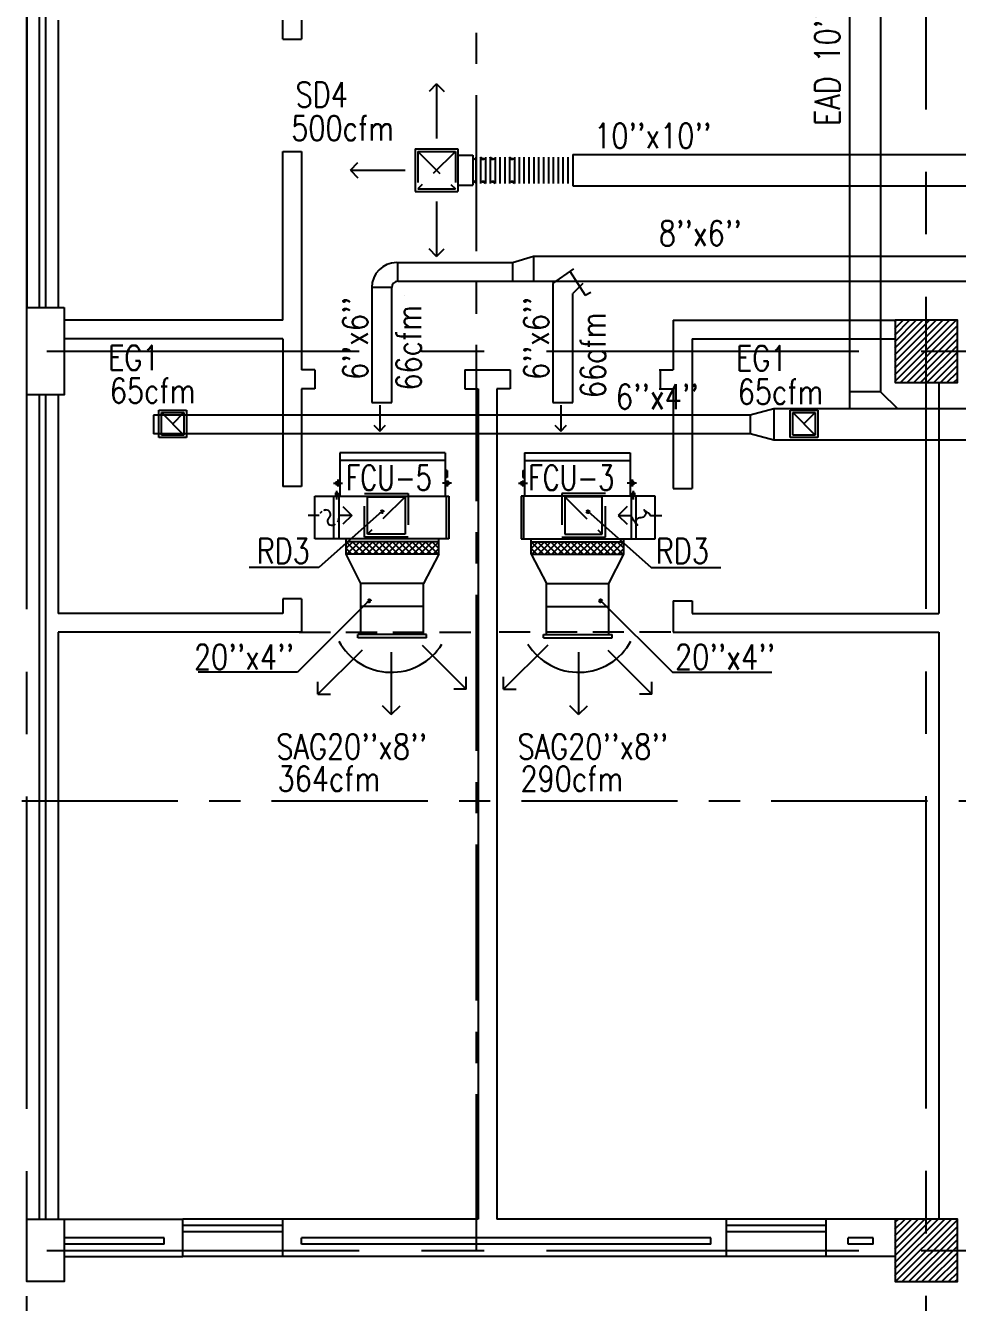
# Model space of a CAD drawing. Extents: x 417866200 to 417866302, y 43498034 to 43498122.
# Drawn here: x 417866252.41 to 417866259.87, y 43498040.02 to 43498050.24 of the extents above; entities that cross this region are included whole.
import ezdxf

# ---------------------------------------------------------------- set-up
doc = ezdxf.new("R2010")
doc.units = 0
doc.header["$MEASUREMENT"] = 0
for name, pattern in [('CENTER', [2, 1.25, -0.25, 0.25, -0.25]), ('CENTERX2', [4, 2.5, -0.5, 0.5, -0.5]), ('HIDDEN', [0.375, 0.25, -0.125])]:
    doc.linetypes.add(name, pattern=pattern)
doc.layers.get('0').update_dxf_attribs({"linetype": 'CONTINUOUS'})
for name, color, linetype in [('AXES', 11, 'CENTERX2'), ('AXES1', 11, 'CENTER'), ('COL', 7, 'CONTINUOUS'), ('DUCT', 6, 'CONTINUOUS'), ('EJ', 9, 'CONTINUOUS'), ('EXDUCT', 10, 'CONTINUOUS'), ('FCU', 6, 'CONTINUOUS'), ('HAT', 11, 'CONTINUOUS'), ('INSUL', 9, 'CONTINUOUS'), ('M-AC-FLEX', 7, 'CONTINUOUS'), ('M-EGU.', 2, 'CONTINUOUS'), ('M-TEXT', 2, 'CONTINUOUS'), ('PSUPPLY', 3, 'HIDDEN'), ('WALL', 9, 'CONTINUOUS'), ('WIN', 9, 'CONTINUOUS')]:
    doc.layers.add(name, color=color, linetype=linetype)
doc.styles.add('ROMANS', font='ROMANS.shx', dxfattribs={"width": 0.6})

# ---------------------------------------------------------------- blocks, each defined once
blk = doc.blocks.new('C-300')
at = {"layer": 'HAT', "linetype": 'ByBlock', "ltscale": 0.3}
h = blk.add_hatch(dxfattribs=at)
h.set_pattern_fill('ANSI31', color=8, scale=300, style=0)
h.set_pattern_definition([(45, (-258496.182, -82361.005), (-26.5165043, 26.5165043), [])])
h.paths.add_polyline_path([(300, 500), (0, 500), (0, 250), (300, 250)])
h.paths.add_polyline_path([(300, 250), (0, 250), (0, 0), (300, 0)])
at = {"layer": 'COL'}
blk.add_lwpolyline([(0, 500), (300, 500), (300, 0), (0, 0)], close=True, dxfattribs=at)
blk = doc.blocks.new('C11')
at = {"layer": 'HAT'}
h = blk.add_hatch(dxfattribs=at)
h.set_pattern_fill('ANSI31', color=256, scale=300, style=0)
h.set_pattern_definition([(45, (-248556.182, -75061.005), (-26.5165043, 26.5165043), [])])
h.paths.add_polyline_path([(300, 700), (0, 700), (0, 350), (300, 350)])
h.paths.add_polyline_path([(300, 350), (0, 350), (0, 0), (300, 0)])
at = {"layer": 'COL'}
blk.add_lwpolyline([(300, 700), (300, 0), (0, 0), (0, 700)], close=True, dxfattribs=at)
blk = doc.blocks.new('COL50')
at = {"layer": 'COL'}
blk.add_lwpolyline([(-250, 250), (-250, -250), (250, -250), (250, 250)], close=True, dxfattribs=at)
blk = doc.blocks.new('*X45')
at = {"color": 0}
for p, q in [((73379, 125458), (73871, 125950)), ((73379, 125511), (73818, 125950)), ((73379, 125564), (73765, 125950)), ((73379, 125617), (73712, 125950)), ((73379, 125670), (73659, 125950)), ((73379, 125723), (73606, 125950)), ((73379, 125776), (73553, 125950)), ((73379, 125829), (73500, 125950)), ((73379, 125882), (73447, 125950)), ((73379, 125935), (73394, 125950)), ((73424, 125450), (73879, 125905)), ((73477, 125450), (73879, 125852)), ((73530, 125450), (73879, 125799)), ((73583, 125450), (73879, 125746)), ((73636, 125450), (73879, 125692)), ((73690, 125450), (73879, 125639)), ((73743, 125450), (73879, 125586)), ((73796, 125450), (73879, 125533)), ((73849, 125450), (73879, 125480))]:
    blk.add_line(p, q, dxfattribs=at)
blk = doc.blocks.new('*X46')
at = {"color": 0}
for p, q in [((73379, 118298), (73831, 118750)), ((73379, 118351), (73778, 118750)), ((73379, 118404), (73725, 118750)), ((73379, 118457), (73672, 118750)), ((73379, 118510), (73619, 118750)), ((73379, 118563), (73566, 118750)), ((73379, 118616), (73513, 118750)), ((73379, 118669), (73460, 118750)), ((73379, 118722), (73407, 118750)), ((73384, 118250), (73879, 118745)), ((73437, 118250), (73879, 118692)), ((73490, 118250), (73879, 118639)), ((73543, 118250), (73879, 118586)), ((73596, 118250), (73879, 118533)), ((73649, 118250), (73879, 118480)), ((73702, 118250), (73879, 118427)), ((73755, 118250), (73879, 118374)), ((73808, 118250), (73879, 118321)), ((73861, 118250), (73879, 118268))]:
    blk.add_line(p, q, dxfattribs=at)
blk = doc.blocks.new('*X58')
at = {"color": 0}
for p, q in [((16890, -2467), (16943, -2414)), ((16890, -2520), (16990, -2420)), ((16990, -2512), (16892, -2414)), ((16990, -2459), (16945, -2414)), ((16990, -2565), (16890, -2465)), ((16890, -2573), (16990, -2473)), ((16990, -2619), (16890, -2519)), ((16890, -2626), (16990, -2526)), ((16990, -2672), (16890, -2572)), ((16890, -2679), (16990, -2579)), ((16990, -2725), (16890, -2625)), ((16890, -2732), (16990, -2632)), ((16990, -2778), (16890, -2678)), ((16890, -2785), (16990, -2685)), ((16990, -2831), (16890, -2731)), ((16890, -2838), (16990, -2738)), ((16990, -2884), (16890, -2784)), ((16890, -2891), (16990, -2791)), ((16990, -2937), (16890, -2837)), ((16890, -2944), (16990, -2844)), ((16990, -2990), (16890, -2890)), ((16890, -2997), (16990, -2897)), ((16990, -3043), (16890, -2943)), ((16890, -3050), (16990, -2950)), ((16990, -3096), (16890, -2996)), ((16890, -3103), (16990, -3003)), ((16990, -3149), (16890, -3049)), ((16892, -3155), (16990, -3056)), ((16944, -3155), (16890, -3102)), ((16945, -3155), (16990, -3109))]:
    blk.add_line(p, q, dxfattribs=at)
blk = doc.blocks.new('*X59')
at = {"color": 0}
for p, q in [((16890, -2467), (16943, -2414)), ((16890, -2520), (16990, -2420)), ((16990, -2512), (16892, -2414)), ((16990, -2459), (16945, -2414)), ((16990, -2565), (16890, -2465)), ((16890, -2573), (16990, -2473)), ((16990, -2619), (16890, -2519)), ((16890, -2626), (16990, -2526)), ((16990, -2672), (16890, -2572)), ((16890, -2679), (16990, -2579)), ((16990, -2725), (16890, -2625)), ((16890, -2732), (16990, -2632)), ((16990, -2778), (16890, -2678)), ((16890, -2785), (16990, -2685)), ((16990, -2831), (16890, -2731)), ((16890, -2838), (16990, -2738)), ((16990, -2884), (16890, -2784)), ((16890, -2891), (16990, -2791)), ((16990, -2937), (16890, -2837)), ((16890, -2944), (16990, -2844)), ((16990, -2990), (16890, -2890)), ((16890, -2997), (16990, -2897)), ((16990, -3043), (16890, -2943)), ((16890, -3050), (16990, -2950)), ((16990, -3096), (16890, -2996)), ((16890, -3103), (16990, -3003)), ((16990, -3149), (16890, -3049)), ((16892, -3155), (16990, -3056)), ((16944, -3155), (16890, -3102)), ((16945, -3155), (16990, -3109))]:
    blk.add_line(p, q, dxfattribs=at)

msp = doc.modelspace()

# ---------------------------------------------------------------- linework, layer by layer
at = {"layer": 'AXES'}
for p, q in [((417866259.624, 43498033.573), (417866259.624, 43498111.285)), ((417866252.424, 43498033.571), (417866252.424, 43498110.933)), ((417866200.584, 43498047.637), (417866268.624, 43498047.637)), ((417866200.584, 43498040.437), (417866268.624, 43498040.437))]:
    msp.add_line(p, q, dxfattribs=at)
at = {"layer": 'AXES1'}
for p, q in [((417866256.024, 43498040.437), (417866256.024, 43498099.257)), ((417866210.384, 43498044.037), (417866268.624, 43498044.037))]:
    msp.add_line(p, q, dxfattribs=at)
at = {"layer": 'DUCT', "linetype": 'ByBlock'}
for p, q in [((417866256.794, 43498049.212), (417866256.794, 43498048.962)), ((417866256.794, 43498049.212), (417866260.969, 43498049.212)), ((417866256.794, 43498048.962), (417866260.969, 43498048.962)), ((417866255.385, 43498048.347), (417866256.311, 43498048.347)), ((417866256.481, 43498048.397), (417866260.087, 43498048.397)), ((417866255.395, 43498048.197), (417866260.087, 43498048.197))]:
    msp.add_line(p, q, dxfattribs=at)
at = {"layer": 'DUCT'}
for p, q in [((417866255.395, 43498048.197), (417866255.395, 43498048.347)), ((417866256.311, 43498048.347), (417866256.481, 43498048.397)), ((417866256.311, 43498048.347), (417866256.311, 43498048.197)), ((417866256.481, 43498048.397), (417866256.481, 43498048.197)), ((417866256.634, 43498048.18), (417866256.802, 43498048.298)), ((417866256.772, 43498048.277), (417866256.893, 43498048.086)), ((417866255.185, 43498048.147), (417866255.185, 43498047.226)), ((417866255.345, 43498048.147), (417866255.185, 43498048.147)), ((417866255.345, 43498047.226), (417866255.345, 43498048.147)), ((417866256.634, 43498048.18), (417866256.634, 43498047.226)), ((417866256.874, 43498048.18), (417866256.794, 43498048.1)), ((417866255.444, 43498048.086), (417866255.444, 43498048.086)), ((417866256.794, 43498047.226), (417866256.794, 43498048.1)), ((417866256.893, 43498048.086), (417866256.938, 43498048.109)), ((417866256.893, 43498048.086), (417866256.893, 43498048.086)), ((417866255.185, 43498047.226), (417866255.345, 43498047.226)), ((417866256.634, 43498047.226), (417866256.794, 43498047.226))]:
    msp.add_line(p, q, dxfattribs=at)
at = {"layer": 'DUCT', "linetype": 'Continuous'}
for p, q in [((417866255.099, 43498045.776), (417866254.981, 43498046.011)), ((417866255.722, 43498046.011), (417866255.599, 43498045.776)), ((417866256.461, 43498046.011), (417866256.584, 43498045.776)), ((417866257.084, 43498045.776), (417866257.202, 43498046.011)), ((417866255.099, 43498045.593), (417866255.099, 43498045.776)), ((417866255.599, 43498045.776), (417866255.099, 43498045.776)), ((417866255.599, 43498045.593), (417866255.599, 43498045.776)), ((417866256.584, 43498045.593), (417866256.584, 43498045.776)), ((417866256.584, 43498045.776), (417866257.084, 43498045.776)), ((417866257.084, 43498045.593), (417866257.084, 43498045.776))]:
    msp.add_line(p, q, dxfattribs=at)
at = {"layer": 'DUCT'}
for centre, radius in [((417866255.385, 43498048.147), 0.2), ((417866255.395, 43498048.147), 0.05)]:
    msp.add_arc(centre, radius, 90, 180, dxfattribs=at)
at = {"layer": 'EJ'}
msp.add_line((417866252.424, 43498048.037), (417866252.424, 43498050.137), dxfattribs=at)
msp.add_line((417866252.424, 43498048.037), (417866252.424, 43498050.137), dxfattribs=at)
at = {"layer": 'EXDUCT', "linetype": 'ByBlock'}
for p, q in [((417866259.009, 43498056.169), (417866259.009, 43498047.176)), ((417866259.259, 43498056.169), (417866259.259, 43498047.313)), ((417866259.259, 43498047.313), (417866259.009, 43498047.313)), ((417866259.259, 43498047.313), (417866259.396, 43498047.176)), ((417866253.438, 43498047.126), (417866253.438, 43498046.976)), ((417866258.214, 43498047.126), (417866253.438, 43498047.126)), ((417866253.592, 43498047.056), (417866253.682, 43498047.146)), ((417866258.403, 43498047.176), (417866258.214, 43498047.126)), ((417866258.214, 43498047.126), (417866258.214, 43498046.976)), ((417866258.403, 43498047.176), (417866258.403, 43498046.926)), ((417866264.095, 43498047.176), (417866258.403, 43498047.176)), ((417866258.214, 43498046.976), (417866253.438, 43498046.976)), ((417866258.403, 43498046.926), (417866258.214, 43498046.976)), ((417866264.095, 43498046.926), (417866258.403, 43498046.926))]:
    msp.add_line(p, q, dxfattribs=at)
at = {"layer": 'FCU', "color": 6}
for p, q in [((417866255.773, 43498046.823), (417866254.929, 43498046.823)), ((417866254.929, 43498046.823), (417866254.929, 43498046.477)), ((417866255.773, 43498046.823), (417866255.773, 43498046.477)), ((417866256.409, 43498046.823), (417866257.254, 43498046.823)), ((417866256.409, 43498046.823), (417866256.409, 43498046.477)), ((417866257.254, 43498046.823), (417866257.254, 43498046.477)), ((417866254.882, 43498046.477), (417866255.802, 43498046.477)), ((417866254.882, 43498046.134), (417866254.882, 43498046.477)), ((417866255.802, 43498046.477), (417866255.802, 43498046.134)), ((417866257.301, 43498046.477), (417866256.381, 43498046.477)), ((417866256.381, 43498046.477), (417866256.381, 43498046.134)), ((417866257.301, 43498046.134), (417866257.301, 43498046.477)), ((417866255.802, 43498046.134), (417866254.882, 43498046.134)), ((417866256.381, 43498046.134), (417866257.301, 43498046.134))]:
    msp.add_line(p, q, dxfattribs=at)
at = {"layer": 'FCU', "color": 3}
for p, q in [((417866255.773, 43498046.762), (417866254.929, 43498046.762)), ((417866256.409, 43498046.762), (417866257.254, 43498046.762)), ((417866254.899, 43498046.591), (417866254.929, 43498046.591)), ((417866254.899, 43498046.591), (417866254.899, 43498046.571)), ((417866254.914, 43498046.61), (417866254.914, 43498046.554)), ((417866255.788, 43498046.681), (417866255.773, 43498046.681)), ((417866255.788, 43498046.626), (417866255.773, 43498046.626)), ((417866255.803, 43498046.591), (417866255.773, 43498046.591)), ((417866255.788, 43498046.681), (417866255.788, 43498046.626)), ((417866255.788, 43498046.601), (417866255.788, 43498046.554)), ((417866255.803, 43498046.591), (417866255.803, 43498046.571)), ((417866256.379, 43498046.591), (417866256.379, 43498046.571)), ((417866256.379, 43498046.591), (417866256.409, 43498046.591)), ((417866256.394, 43498046.681), (417866256.409, 43498046.681)), ((417866256.394, 43498046.681), (417866256.394, 43498046.626)), ((417866256.394, 43498046.626), (417866256.409, 43498046.626)), ((417866256.394, 43498046.601), (417866256.394, 43498046.554)), ((417866257.284, 43498046.591), (417866257.254, 43498046.591)), ((417866257.269, 43498046.61), (417866257.269, 43498046.554)), ((417866257.284, 43498046.591), (417866257.284, 43498046.571)), ((417866254.879, 43498046.581), (417866254.952, 43498046.581)), ((417866254.894, 43498046.502), (417866254.914, 43498046.502)), ((417866254.894, 43498046.502), (417866254.894, 43498046.477)), ((417866254.899, 43498046.571), (417866254.929, 43498046.571)), ((417866254.904, 43498046.518), (417866254.904, 43498046.449)), ((417866254.914, 43498046.502), (417866254.914, 43498046.477)), ((417866255.823, 43498046.581), (417866255.751, 43498046.581)), ((417866255.803, 43498046.571), (417866255.773, 43498046.571)), ((417866256.359, 43498046.581), (417866256.432, 43498046.581)), ((417866256.379, 43498046.571), (417866256.409, 43498046.571)), ((417866257.304, 43498046.581), (417866257.231, 43498046.581)), ((417866257.284, 43498046.571), (417866257.254, 43498046.571)), ((417866257.289, 43498046.502), (417866257.269, 43498046.502)), ((417866257.269, 43498046.502), (417866257.269, 43498046.477)), ((417866257.279, 43498046.518), (417866257.279, 43498046.449)), ((417866257.289, 43498046.502), (417866257.289, 43498046.477)), ((417866254.73, 43498046.134), (417866254.73, 43498046.477)), ((417866254.73, 43498046.477), (417866254.882, 43498046.477)), ((417866254.921, 43498046.477), (417866254.921, 43498046.134)), ((417866255.782, 43498046.477), (417866255.782, 43498046.134)), ((417866256.401, 43498046.477), (417866256.401, 43498046.134)), ((417866257.262, 43498046.477), (417866257.262, 43498046.134)), ((417866257.453, 43498046.477), (417866257.301, 43498046.477)), ((417866257.453, 43498046.134), (417866257.453, 43498046.477)), ((417866254.882, 43498046.134), (417866254.73, 43498046.134)), ((417866254.981, 43498046.011), (417866254.981, 43498046.134)), ((417866255.722, 43498046.111), (417866254.981, 43498046.111)), ((417866255.722, 43498046.011), (417866255.722, 43498046.134)), ((417866256.461, 43498046.011), (417866256.461, 43498046.134)), ((417866256.461, 43498046.111), (417866257.202, 43498046.111)), ((417866257.202, 43498046.011), (417866257.202, 43498046.134)), ((417866257.301, 43498046.134), (417866257.453, 43498046.134)), ((417866255.722, 43498046.011), (417866254.981, 43498046.011)), ((417866256.461, 43498046.011), (417866257.202, 43498046.011))]:
    msp.add_line(p, q, dxfattribs=at)
at = {"layer": 'INSUL'}
for p, q in [((417866252.524, 43498050.687), (417866252.524, 43498047.987)), ((417866252.574, 43498050.687), (417866252.574, 43498047.987)), ((417866252.524, 43498047.287), (417866252.524, 43498040.687)), ((417866252.574, 43498047.287), (417866252.574, 43498040.687)), ((417866252.524, 43498045.887), (417866252.524, 43498040.687)), ((417866252.574, 43498045.887), (417866252.574, 43498040.687)), ((417866253.524, 43498040.537), (417866252.724, 43498040.537)), ((417866253.524, 43498040.487), (417866252.724, 43498040.487)), ((417866253.524, 43498040.487), (417866253.524, 43498040.537)), ((417866254.624, 43498040.487), (417866254.624, 43498040.537)), ((417866257.899, 43498040.537), (417866254.624, 43498040.537)), ((417866257.899, 43498040.487), (417866254.624, 43498040.487)), ((417866257.899, 43498040.487), (417866257.899, 43498040.537)), ((417866259.199, 43498040.537), (417866258.999, 43498040.537)), ((417866258.999, 43498040.487), (417866258.999, 43498040.537)), ((417866259.199, 43498040.487), (417866258.999, 43498040.487)), ((417866259.199, 43498040.487), (417866259.199, 43498040.537))]:
    msp.add_line(p, q, dxfattribs=at)
at = {"layer": 'M-AC-FLEX', "color": 11}
for p, q in [((417866256.018, 43498049.191), (417866256.018, 43498048.98)), ((417866256.057, 43498049.191), (417866256.057, 43498048.98)), ((417866256.057, 43498049.191), (417866256.057, 43498048.98)), ((417866256.096, 43498049.191), (417866256.096, 43498048.98)), ((417866256.096, 43498049.191), (417866256.096, 43498048.98)), ((417866256.133, 43498049.191), (417866256.133, 43498048.98)), ((417866256.133, 43498049.191), (417866256.133, 43498048.98)), ((417866256.172, 43498049.191), (417866256.172, 43498048.98)), ((417866256.172, 43498049.191), (417866256.172, 43498048.98)), ((417866256.211, 43498049.191), (417866256.211, 43498048.98)), ((417866256.211, 43498049.191), (417866256.211, 43498048.98)), ((417866256.25, 43498049.191), (417866256.25, 43498048.98)), ((417866256.25, 43498049.191), (417866256.25, 43498048.98)), ((417866256.288, 43498049.191), (417866256.288, 43498048.98)), ((417866256.288, 43498049.191), (417866256.288, 43498048.98)), ((417866256.327, 43498049.191), (417866256.327, 43498048.98)), ((417866256.327, 43498049.191), (417866256.327, 43498048.98)), ((417866256.365, 43498049.191), (417866256.365, 43498048.98)), ((417866256.404, 43498049.191), (417866256.404, 43498048.98)), ((417866256.443, 43498049.191), (417866256.443, 43498048.98)), ((417866256.482, 43498049.191), (417866256.482, 43498048.98)), ((417866256.521, 43498049.191), (417866256.521, 43498048.98)), ((417866256.56, 43498049.191), (417866256.56, 43498048.98)), ((417866256.599, 43498049.191), (417866256.599, 43498048.98)), ((417866256.638, 43498049.191), (417866256.638, 43498048.98)), ((417866256.677, 43498049.191), (417866256.677, 43498048.98)), ((417866256.716, 43498049.191), (417866256.716, 43498048.98)), ((417866256.755, 43498049.191), (417866256.755, 43498048.98)), ((417866256.794, 43498049.191), (417866256.794, 43498048.98))]:
    msp.add_line(p, q, dxfattribs=at)
at = {"layer": 'M-AC-FLEX'}
for points in [[(417866255.995, 43498049.172, 0.471589), (417866256.018, 43498049.191, -1.018005), (417866256.057, 43498049.191)], [(417866256.095, 43498049.191, -1.017916), (417866256.133, 43498049.191)], [(417866256.134, 43498049.191, 1.017916), (417866256.096, 43498049.191)], [(417866256.25, 43498049.191, -1), (417866256.211, 43498049.191, 1.018005), (417866256.172, 43498049.191)], [(417866256.211, 43498049.191, 1), (417866256.25, 43498049.191, -1.018005), (417866256.288, 43498049.191)], [(417866256.482, 43498049.191, -1), (417866256.443, 43498049.191, 1), (417866256.404, 43498049.191, -1), (417866256.365, 43498049.191, 1.018005), (417866256.327, 43498049.191)], [(417866256.443, 43498049.191, 1), (417866256.482, 43498049.191, -1), (417866256.521, 43498049.191)], [(417866256.521, 43498049.191, 1), (417866256.482, 43498049.191)], [(417866256.56, 43498049.191, -1), (417866256.521, 43498049.191, 1), (417866256.482, 43498049.191)], [(417866256.482, 43498049.191, -1), (417866256.521, 43498049.191)], [(417866256.521, 43498049.191, 1), (417866256.56, 43498049.191, -1), (417866256.599, 43498049.191)], [(417866256.638, 43498049.191, -1), (417866256.599, 43498049.191, 1), (417866256.56, 43498049.191)], [(417866256.56, 43498049.191, -1), (417866256.599, 43498049.191)], [(417866256.599, 43498049.191, 1), (417866256.56, 43498049.191)], [(417866256.599, 43498049.191, 1), (417866256.638, 43498049.191, -1), (417866256.677, 43498049.191)], [(417866256.599, 43498049.191, 1), (417866256.638, 43498049.191)], [(417866256.638, 43498049.191, -1), (417866256.599, 43498049.191)], [(417866256.677, 43498049.191, 1), (417866256.638, 43498049.191)], [(417866256.716, 43498049.191, -1), (417866256.677, 43498049.191, 1), (417866256.638, 43498049.191)], [(417866256.638, 43498049.191, -1), (417866256.677, 43498049.191)], [(417866256.677, 43498049.191, 1), (417866256.716, 43498049.191, -1), (417866256.755, 43498049.191)], [(417866256.794, 43498049.191, -1), (417866256.755, 43498049.191, 1), (417866256.716, 43498049.191)], [(417866256.716, 43498049.191, -1), (417866256.755, 43498049.191)], [(417866256.755, 43498049.191, 1), (417866256.716, 43498049.191)], [(417866255.995, 43498048.999, -0.471589), (417866256.018, 43498048.98, 1.018005), (417866256.057, 43498048.98)], [(417866256.095, 43498048.979, 1.000002), (417866256.133, 43498048.98)], [(417866256.134, 43498048.979, -1.000002), (417866256.096, 43498048.98)], [(417866256.25, 43498048.98, 1), (417866256.211, 43498048.98, -1.018005), (417866256.172, 43498048.98)], [(417866256.211, 43498048.98, -1), (417866256.25, 43498048.98, 1.018005), (417866256.288, 43498048.98)], [(417866256.482, 43498048.98, 1), (417866256.443, 43498048.98, -1), (417866256.404, 43498048.98, 1), (417866256.365, 43498048.98, -1.018005), (417866256.327, 43498048.98)], [(417866256.443, 43498048.98, -1), (417866256.482, 43498048.98, 1), (417866256.521, 43498048.98)], [(417866256.56, 43498048.98, 1), (417866256.521, 43498048.98, -1), (417866256.482, 43498048.98)], [(417866256.521, 43498048.98, -1.000001), (417866256.482, 43498048.98)], [(417866256.482, 43498048.98, 1.000001), (417866256.521, 43498048.98)], [(417866256.521, 43498048.98, -1), (417866256.56, 43498048.98, 1), (417866256.599, 43498048.98)], [(417866256.638, 43498048.98, 1), (417866256.599, 43498048.98, -1), (417866256.56, 43498048.98)], [(417866256.56, 43498048.98, 1.000001), (417866256.599, 43498048.98)], [(417866256.599, 43498048.98, -1.000001), (417866256.56, 43498048.98)], [(417866256.599, 43498048.98, -1), (417866256.638, 43498048.98)], [(417866256.638, 43498048.98, 1), (417866256.599, 43498048.98)], [(417866256.599, 43498048.98, -1), (417866256.638, 43498048.98, 1), (417866256.677, 43498048.98)], [(417866256.716, 43498048.98, 1), (417866256.677, 43498048.98, -1), (417866256.638, 43498048.98)], [(417866256.677, 43498048.98, -1.000001), (417866256.638, 43498048.98)], [(417866256.638, 43498048.98, 1.000001), (417866256.677, 43498048.98)], [(417866256.677, 43498048.98, -1), (417866256.716, 43498048.98, 1), (417866256.755, 43498048.98)], [(417866256.794, 43498048.98, 1), (417866256.755, 43498048.98, -1), (417866256.716, 43498048.98)], [(417866256.716, 43498048.98, 1.000001), (417866256.755, 43498048.98)], [(417866256.755, 43498048.98, -1.000001), (417866256.716, 43498048.98)]]:
    msp.add_lwpolyline(points, format="xyb", dxfattribs=at)
for centre, start, end in [((417866256.076, 43498049.191), 180, 331.5686), ((417866256.076, 43498049.191), 208.4314, 0), ((417866256.153, 43498049.191), 180, 331.5686), ((417866256.153, 43498049.191), 208.4314, 0), ((417866256.308, 43498049.191), 180, 331.5686), ((417866256.308, 43498049.191), 208.4314, 0), ((417866256.076, 43498048.98), 28.4314, 180.0178), ((417866256.076, 43498048.98), 28.4314, 180.0178), ((417866256.076, 43498048.98), 359.9822, 151.5686), ((417866256.076, 43498048.98), 359.9822, 151.5686), ((417866256.153, 43498048.98), 28.4314, 180.0178), ((417866256.153, 43498048.98), 28.4314, 180.0178), ((417866256.153, 43498048.98), 359.9822, 151.5686), ((417866256.153, 43498048.98), 359.9822, 151.5686), ((417866256.308, 43498048.98), 28.4314, 180.0178), ((417866256.308, 43498048.98), 28.4314, 180.0178), ((417866256.308, 43498048.98), 359.9822, 151.5686), ((417866256.308, 43498048.98), 359.9822, 151.5686)]:
    msp.add_arc(centre, 0.0195, start, end, dxfattribs=at)
at = {"layer": 'M-EGU.'}
for p, q in [((417866255.705, 43498049.778), (417866255.644, 43498049.717)), ((417866255.705, 43498049.778), (417866255.705, 43498049.339)), ((417866255.705, 43498049.778), (417866255.766, 43498049.717)), ((417866255.534, 43498049.257), (417866255.875, 43498049.257)), ((417866255.534, 43498049.257), (417866255.534, 43498048.917)), ((417866255.875, 43498049.257), (417866255.875, 43498048.917)), ((417866255.014, 43498049.087), (417866255.075, 43498049.148)), ((417866255.875, 43498049.207), (417866255.995, 43498049.207)), ((417866255.995, 43498049.207), (417866255.995, 43498048.967)), ((417866255.014, 43498049.087), (417866255.075, 43498049.026)), ((417866255.014, 43498049.087), (417866255.452, 43498049.087)), ((417866255.875, 43498048.967), (417866255.995, 43498048.967)), ((417866255.534, 43498048.917), (417866255.875, 43498048.917)), ((417866255.705, 43498048.835), (417866255.705, 43498048.396)), ((417866255.705, 43498048.396), (417866255.644, 43498048.457)), ((417866255.705, 43498048.396), (417866255.766, 43498048.457)), ((417866255.249, 43498047.204), (417866255.249, 43498046.997)), ((417866256.698, 43498047.204), (417866256.698, 43498046.997)), ((417866253.502, 43498046.966), (417866253.502, 43498047.146)), ((417866253.502, 43498047.146), (417866253.682, 43498047.146)), ((417866253.682, 43498047.146), (417866253.682, 43498046.966)), ((417866258.555, 43498046.966), (417866258.555, 43498047.146)), ((417866258.555, 43498047.146), (417866258.735, 43498047.146)), ((417866258.735, 43498047.146), (417866258.735, 43498046.966)), ((417866255.202, 43498047.044), (417866255.249, 43498046.997)), ((417866255.249, 43498046.997), (417866255.296, 43498047.044)), ((417866256.651, 43498047.044), (417866256.698, 43498046.997)), ((417866256.698, 43498046.997), (417866256.745, 43498047.044)), ((417866253.682, 43498046.966), (417866253.502, 43498046.966)), ((417866258.735, 43498046.966), (417866258.555, 43498046.966)), ((417866254.954, 43498046.393), (417866255.025, 43498046.322)), ((417866255.152, 43498046.172), (417866255.152, 43498046.472)), ((417866255.152, 43498046.472), (417866255.452, 43498046.472)), ((417866255.452, 43498046.472), (417866255.452, 43498046.172)), ((417866256.731, 43498046.472), (417866256.731, 43498046.172)), ((417866257.031, 43498046.472), (417866256.731, 43498046.472)), ((417866257.031, 43498046.172), (417866257.031, 43498046.472)), ((417866257.229, 43498046.393), (417866257.158, 43498046.322)), ((417866254.764, 43498046.322), (417866254.676, 43498046.322)), ((417866255.025, 43498046.322), (417866254.924, 43498046.322)), ((417866255.025, 43498046.322), (417866254.954, 43498046.251)), ((417866257.158, 43498046.322), (417866257.229, 43498046.251)), ((417866257.158, 43498046.322), (417866257.259, 43498046.322)), ((417866257.418, 43498046.322), (417866257.507, 43498046.322)), ((417866255.452, 43498046.172), (417866255.152, 43498046.172)), ((417866256.731, 43498046.172), (417866257.031, 43498046.172)), ((417866255.599, 43498045.593), (417866255.099, 43498045.593)), ((417866255.099, 43498045.368), (417866255.099, 43498045.593)), ((417866255.599, 43498045.368), (417866255.599, 43498045.593)), ((417866256.584, 43498045.593), (417866257.084, 43498045.593)), ((417866256.584, 43498045.368), (417866256.584, 43498045.593)), ((417866257.084, 43498045.368), (417866257.084, 43498045.593)), ((417866255.074, 43498045.343), (417866255.074, 43498045.368)), ((417866255.624, 43498045.368), (417866255.074, 43498045.368)), ((417866255.624, 43498045.343), (417866255.624, 43498045.368)), ((417866256.559, 43498045.343), (417866256.559, 43498045.368)), ((417866256.559, 43498045.368), (417866257.109, 43498045.368)), ((417866257.109, 43498045.343), (417866257.109, 43498045.368)), ((417866255.624, 43498045.343), (417866255.074, 43498045.343)), ((417866255.589, 43498045.284), (417866255.942, 43498044.931)), ((417866256.594, 43498045.284), (417866256.241, 43498044.931)), ((417866256.559, 43498045.343), (417866257.109, 43498045.343)), ((417866255.108, 43498045.244), (417866254.755, 43498044.891)), ((417866255.342, 43498045.227), (417866255.342, 43498044.727)), ((417866256.841, 43498045.227), (417866256.841, 43498044.727)), ((417866257.075, 43498045.244), (417866257.428, 43498044.891)), ((417866254.755, 43498044.891), (417866254.755, 43498044.991)), ((417866255.942, 43498044.931), (417866255.942, 43498045.031)), ((417866256.241, 43498044.931), (417866256.241, 43498045.031)), ((417866257.428, 43498044.891), (417866257.428, 43498044.991)), ((417866254.755, 43498044.891), (417866254.855, 43498044.891)), ((417866255.942, 43498044.931), (417866255.842, 43498044.931)), ((417866256.241, 43498044.931), (417866256.341, 43498044.931)), ((417866257.428, 43498044.891), (417866257.328, 43498044.891)), ((417866255.342, 43498044.727), (417866255.271, 43498044.798)), ((417866255.342, 43498044.727), (417866255.412, 43498044.798)), ((417866256.841, 43498044.727), (417866256.77, 43498044.798)), ((417866256.841, 43498044.727), (417866256.912, 43498044.798))]:
    msp.add_line(p, q, dxfattribs=at)
at = {"layer": 'M-EGU.', "linetype": 'HIDDEN'}
for p, q in [((417866255.554, 43498049.237), (417866255.855, 43498048.937)), ((417866255.855, 43498049.237), (417866255.554, 43498048.937)), ((417866255.554, 43498049.237), (417866255.855, 43498049.237)), ((417866255.554, 43498049.237), (417866255.554, 43498048.937)), ((417866255.855, 43498049.237), (417866255.855, 43498048.937)), ((417866255.554, 43498048.937), (417866255.855, 43498048.937)), ((417866253.482, 43498046.946), (417866253.482, 43498047.166)), ((417866253.482, 43498047.166), (417866253.702, 43498047.166)), ((417866253.682, 43498046.966), (417866253.502, 43498047.146)), ((417866253.702, 43498047.166), (417866253.702, 43498046.946)), ((417866258.535, 43498046.946), (417866258.535, 43498047.166)), ((417866258.535, 43498047.166), (417866258.755, 43498047.166)), ((417866258.735, 43498046.966), (417866258.555, 43498047.146)), ((417866258.645, 43498047.056), (417866258.735, 43498047.146)), ((417866258.755, 43498047.166), (417866258.755, 43498046.946)), ((417866253.702, 43498046.946), (417866253.482, 43498046.946)), ((417866258.755, 43498046.946), (417866258.535, 43498046.946)), ((417866255.127, 43498046.147), (417866255.127, 43498046.497)), ((417866255.127, 43498046.497), (417866255.477, 43498046.497)), ((417866255.477, 43498046.497), (417866255.477, 43498046.147)), ((417866256.706, 43498046.497), (417866256.706, 43498046.147)), ((417866257.056, 43498046.497), (417866256.706, 43498046.497)), ((417866257.056, 43498046.147), (417866257.056, 43498046.497)), ((417866255.452, 43498046.472), (417866255.152, 43498046.172)), ((417866256.731, 43498046.472), (417866257.031, 43498046.172)), ((417866255.477, 43498046.147), (417866255.127, 43498046.147)), ((417866256.706, 43498046.147), (417866257.056, 43498046.147)), ((417866254.604, 43498045.387), (417866256.016, 43498045.387)), ((417866254.604, 43498045.387), (417866256.016, 43498045.387)), ((417866257.579, 43498045.387), (417866256.166, 43498045.387))]:
    msp.add_line(p, q, dxfattribs=at)
at = {"layer": 'M-EGU.'}
msp.add_lwpolyline([(417866257.418, 43498046.322, -0.1324), (417866257.396, 43498046.354, -0.15664), (417866257.365, 43498046.367, -0.736612), (417866257.34, 43498046.304, 0.774232), (417866257.312, 43498046.243, 0.203349), (417866257.27, 43498046.271, 0.193808), (417866257.259, 43498046.322)], format="xyb", dxfattribs=at)
for centre, radius, start, end in [((417866254.835, 43498046.297), 0.0752, 130.2116, 160.38), ((417866254.822, 43498046.313), 0.0545, 94.6015, 130.2115), ((417866254.82, 43498046.331), 0.0355, 309.0977, 94.6008), ((417866254.865, 43498046.277), 0.0345, 129.0976, 280.0904), ((417866254.854, 43498046.31), 0.0704, 326.0681, 9.9418), ((417866254.859, 43498046.306), 0.0644, 280.0911, 326.0683)]:
    msp.add_arc(centre, radius, start, end, dxfattribs=at)
for centre, major_axis, start_param, end_param in [((417866255.342, 43498045.543), (-0.001, 0.477), 2.066161, 4.153666), ((417866256.841, 43498045.543), (0.001, 0.477), 2.12952, 4.217024)]:
    msp.add_ellipse(centre, major_axis=major_axis, ratio=0.999985, start_param=start_param, end_param=end_param, dxfattribs=at)
at = {"layer": 'PSUPPLY', "color": 4, "linetype": 'Continuous'}
for p, q in [((417866255.268, 43498046.357), (417866254.762, 43498045.905)), ((417866256.915, 43498046.357), (417866257.421, 43498045.905)), ((417866254.762, 43498045.905), (417866254.203, 43498045.905)), ((417866257.421, 43498045.905), (417866257.979, 43498045.905)), ((417866255.168, 43498045.643), (417866254.59, 43498045.066)), ((417866257.015, 43498045.643), (417866257.593, 43498045.066)), ((417866254.59, 43498045.066), (417866253.795, 43498045.066)), ((417866257.593, 43498045.066), (417866258.388, 43498045.066))]:
    msp.add_line(p, q, dxfattribs=at)
at = {"layer": 'PSUPPLY', "linetype": 'Continuous'}
for centre, major_axis, start_param, end_param in [((417866255.268, 43498046.352), (0.00884, 0.00884), 5.497785, 8.639378), ((417866255.268, 43498046.352), (-0.00884, 0.00884), 0.7854, 3.926992), ((417866256.915, 43498046.352), (-0.00884, 0.00884), 3.926992, 7.068585), ((417866256.915, 43498046.352), (0.00884, 0.00884), 2.356193, 5.497785), ((417866255.166, 43498045.638), (-0.00884, 0.00884), 3.926992, 7.068585), ((417866255.166, 43498045.638), (0.00884, 0.00884), 2.356193, 5.497785), ((417866257.017, 43498045.638), (0.00884, 0.00884), 5.497785, 8.639378), ((417866257.017, 43498045.638), (-0.00884, 0.00884), 0.7854, 3.926992)]:
    msp.add_ellipse(centre, major_axis=major_axis, ratio=0.999997, start_param=start_param, end_param=end_param, dxfattribs=at)
at = {"layer": 'WALL'}
for p, q in [((417866252.424, 43498050.837), (417866252.424, 43498047.987)), ((417866252.674, 43498050.287), (417866252.674, 43498047.987)), ((417866254.474, 43498050.137), (417866254.474, 43498050.287)), ((417866254.624, 43498050.287), (417866254.624, 43498050.137)), ((417866254.474, 43498050.137), (417866254.624, 43498050.137)), ((417866254.474, 43498049.237), (417866254.624, 43498049.237)), ((417866254.474, 43498047.887), (417866254.474, 43498049.237)), ((417866254.624, 43498049.237), (417866254.624, 43498047.487)), ((417866254.474, 43498047.887), (417866252.724, 43498047.887)), ((417866253.624, 43498047.887), (417866253.099, 43498047.887)), ((417866254.624, 43498047.887), (417866254.624, 43498047.487)), ((417866257.599, 43498047.887), (417866257.599, 43498047.487)), ((417866257.599, 43498047.887), (417866259.374, 43498047.887)), ((417866253.624, 43498047.737), (417866252.724, 43498047.737)), ((417866254.474, 43498047.737), (417866252.724, 43498047.737)), ((417866254.474, 43498047.737), (417866254.474, 43498046.555)), ((417866257.749, 43498047.737), (417866257.749, 43498046.537)), ((417866254.73, 43498047.487), (417866254.624, 43498047.487)), ((417866254.73, 43498047.487), (417866254.73, 43498047.337)), ((417866255.93, 43498047.487), (417866255.93, 43498047.337)), ((417866256.293, 43498047.487), (417866256.293, 43498047.337)), ((417866257.487, 43498047.487), (417866257.599, 43498047.487)), ((417866257.493, 43498047.487), (417866257.599, 43498047.487)), ((417866257.493, 43498047.487), (417866257.493, 43498047.337)), ((417866254.73, 43498047.337), (417866254.624, 43498047.337)), ((417866254.624, 43498047.337), (417866254.624, 43498046.555)), ((417866256.036, 43498047.337), (417866256.036, 43498040.687)), ((417866256.186, 43498047.337), (417866256.186, 43498040.687)), ((417866257.487, 43498047.337), (417866257.599, 43498047.337)), ((417866257.493, 43498047.337), (417866257.599, 43498047.337)), ((417866257.599, 43498047.337), (417866257.599, 43498046.537)), ((417866259.724, 43498047.387), (417866259.724, 43498045.537)), ((417866252.674, 43498047.287), (417866252.674, 43498045.537)), ((417866254.624, 43498046.555), (417866254.474, 43498046.555)), ((417866252.674, 43498046.037), (417866252.674, 43498045.637)), ((417866254.474, 43498045.655), (417866254.474, 43498045.537)), ((417866254.624, 43498045.655), (417866254.474, 43498045.655)), ((417866254.474, 43498045.655), (417866254.474, 43498045.537)), ((417866254.624, 43498045.655), (417866254.624, 43498045.387)), ((417866257.599, 43498045.637), (417866257.599, 43498045.387)), ((417866257.749, 43498045.637), (417866257.749, 43498045.537)), ((417866253.624, 43498045.537), (417866252.674, 43498045.537)), ((417866254.474, 43498045.537), (417866252.674, 43498045.537)), ((417866254.624, 43498045.387), (417866252.674, 43498045.387)), ((417866252.674, 43498045.387), (417866252.674, 43498040.687)), ((417866259.724, 43498045.387), (417866259.724, 43498040.687)), ((417866252.724, 43498040.687), (417866253.674, 43498040.687)), ((417866253.674, 43498040.387), (417866253.674, 43498040.687)), ((417866254.474, 43498040.387), (417866254.474, 43498040.687)), ((417866256.036, 43498040.687), (417866254.474, 43498040.687)), ((417866258.024, 43498040.687), (417866256.186, 43498040.687)), ((417866258.024, 43498040.387), (417866258.024, 43498040.687)), ((417866259.374, 43498040.687), (417866258.824, 43498040.687)), ((417866258.824, 43498040.387), (417866258.824, 43498040.687)), ((417866252.724, 43498040.387), (417866253.674, 43498040.387)), ((417866258.024, 43498040.387), (417866254.474, 43498040.387)), ((417866259.374, 43498040.387), (417866258.824, 43498040.387))]:
    msp.add_line(p, q, dxfattribs=at)
at = {"layer": 'WALL', "linetype": 'ByBlock'}
for p, q in [((417866257.749, 43498047.737), (417866259.374, 43498047.737)), ((417866259.001, 43498047.737), (417866259.324, 43498047.737)), ((417866255.93, 43498047.487), (417866256.293, 43498047.487)), ((417866255.93, 43498047.337), (417866256.036, 43498047.337)), ((417866256.293, 43498047.337), (417866256.186, 43498047.337)), ((417866257.599, 43498046.537), (417866257.749, 43498046.537)), ((417866257.599, 43498045.637), (417866257.749, 43498045.637)), ((417866257.749, 43498045.537), (417866259.724, 43498045.537)), ((417866257.599, 43498045.387), (417866259.724, 43498045.387))]:
    msp.add_line(p, q, dxfattribs=at)
at = {"layer": 'WIN'}
for p, q in [((417866254.474, 43498040.687), (417866253.674, 43498040.687)), ((417866258.824, 43498040.687), (417866258.024, 43498040.687)), ((417866254.474, 43498040.637), (417866253.674, 43498040.637)), ((417866254.474, 43498040.587), (417866253.674, 43498040.587)), ((417866258.824, 43498040.637), (417866258.024, 43498040.637)), ((417866258.824, 43498040.587), (417866258.024, 43498040.587)), ((417866254.474, 43498040.387), (417866253.674, 43498040.387)), ((417866258.824, 43498040.387), (417866258.024, 43498040.387))]:
    msp.add_line(p, q, dxfattribs=at)

# ---------------------------------------------------------------- block references
at = {"layer": 'COL', "xscale": 0.0009999871253967285, "yscale": 0.001000002026557922, "zscale": 0.001}
for p in [(417866259.624, 43498047.637), (417866259.624, 43498047.637), (417866259.624, 43498040.437)]:
    msp.add_blockref('COL50', p, dxfattribs=at)
at = {"layer": 'COL', "color": 62, "linetype": 'Continuous', "xscale": 0.0009999871253967285, "yscale": 0.001000002026557922, "zscale": 0.001}
msp.add_blockref('C-300', (417866252.424, 43498040.187), dxfattribs=at)
at = {"layer": 'FCU', "color": 11, "extrusion": (0, 0, -1), "xscale": 0.001000002026557922, "yscale": 0.0009999871253967285, "zscale": -0.001, "rotation": 270}
msp.add_blockref('*X59', (-417866252.567, 43498063.002), dxfattribs=at)
at = {"layer": 'FCU', "color": 11, "xscale": 0.001000002026557922, "yscale": 0.0009999871253967285, "zscale": 0.001, "rotation": 270}
msp.add_blockref('*X58', (417866259.616, 43498063.002), dxfattribs=at)
at = {"layer": 'HAT', "xscale": 0.0009999871253967285, "yscale": 0.001000002026557922, "zscale": 0.001}
for name, p in [('C11', (417866252.424, 43498047.287)), ('*X45', (417866185.995, 43497921.937)), ('*X46', (417866185.995, 43497921.937))]:
    msp.add_blockref(name, p, dxfattribs=at)

# ---------------------------------------------------------------- texts
at = {"layer": 'M-TEXT', "style": 'ROMANS', "width": 0.8}
for s, p in [("EAD 10''X8''", (417866258.932, 43498049.441)), ("6''x6''", (417866255.154, 43498047.407)), ("6''x6''", (417866256.603, 43498047.407)), ('66cfm', (417866255.582, 43498047.322)), ('66cfm', (417866257.057, 43498047.261))]:
    msp.add_text(s, height=0.2, rotation=90, dxfattribs=at).set_placement(p)
at = {"layer": 'M-TEXT', "style": 'ROMANS'}
for s, width, p in [('SD4', 0.8, (417866254.576, 43498049.592)), ('500cfm', 0.8, (417866254.541, 43498049.323)), ("10''x10''", 0.8, (417866256.966, 43498049.262)), ("8''x6''", 0.8, (417866257.483, 43498048.482)), ('EG1', 0.8, (417866253.075, 43498047.484)), ('EG1', 0.8, (417866258.101, 43498047.481)), ('65cfm', 0.8, (417866253.089, 43498047.221)), ('65cfm', 0.8, (417866258.115, 43498047.212)), ("6''x4''", 0.8, (417866257.139, 43498047.173)), ('FCU-5', 0.75, (417866254.978, 43498046.524)), ('FCU-3', 0.75, (417866256.439, 43498046.524)), ('RD3', 0.8, (417866254.265, 43498045.938)), ('RD3', 0.8, (417866257.46, 43498045.938)), ("20''x4''", 0.8, (417866253.762, 43498045.089)), ("20''x4''", 0.8, (417866257.613, 43498045.089)), ("SAG20''x8''", 0.8, (417866254.422, 43498044.371)), ("SAG20''x8''", 0.8, (417866256.353, 43498044.371)), ('364cfm', 0.8, (417866254.431, 43498044.114)), ('290cfm', 0.8, (417866256.376, 43498044.114))]:
    msp.add_text(s, height=0.2, dxfattribs=dict(at, width=width)).set_placement(p)

doc.saveas('drawing.dxf')
